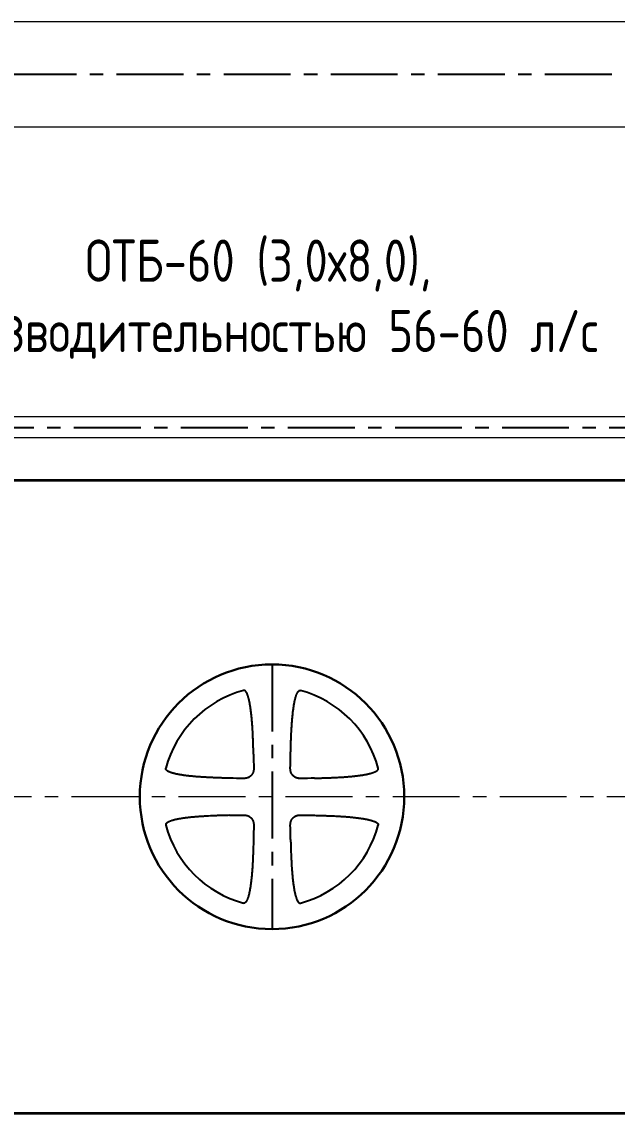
# Model space of a CAD drawing. Header units: millimetres. Extents: x 20530103 to 31271019, y 32092698 to 33532929.
# Drawn here: x 26676040 to 26678865, y 33058605 to 33063779 of the extents above; entities that cross this region are included whole.
import ezdxf

# ---------------------------------------------------------------- set-up
doc = ezdxf.new("R2010")
doc.units = ezdxf.units.MM
doc.linetypes.add('осевая', pattern=[50.8, 31.75, -6.35, 6.35, -6.35])
doc.layers.add('Системный слой', color=7, linetype='Continuous')
doc.styles.add('GOST 2.304', font='GOST.TTF')

msp = doc.modelspace()

# ---------------------------------------------------------------- linework, layer by layer
at = {"lineweight": 20}
for p, q in [((26698252.0288, 33063778.5089), (26671317.9183, 33063778.5089)), ((26698252.0288, 33063278.5089), (26671317.9183, 33063278.5089)), ((26694061.6339, 33061906.052), (26674767.1722, 33061906.0829)), ((26694061.6043, 33061806.12), (26674767.3198, 33061806.0972))]:
    msp.add_line(p, q, dxfattribs=at)
at = {"color": 1, "linetype": 'осевая', "lineweight": 25, "ltscale": 10}
for p, q in [((26699159.3964, 33063528.5089), (26670331.8762, 33063528.5089)), ((26674762.8742, 33061856.0842), (26694061.6043, 33061856.0561)), ((26677227.3887, 33060732.2064), (26677227.3887, 33059477.4575))]:
    msp.add_line(p, q, dxfattribs=at)
at = {"color": 1, "linetype": 'осевая', "lineweight": 15, "ltscale": 10}
msp.add_line((26673227.9068, 33060106.2149), (26692738.0407, 33060103.3728), dxfattribs=at)
at = {"lineweight": 35}
for points in [[(26680769.1719, 33061604.8293), (26673687.3887, 33061604.8293)], [(26673687.3887, 33058604.8293), (26680769.1719, 33058604.8293)]]:
    msp.add_lwpolyline(points, dxfattribs=at)
at = {"layer": 'Системный слой', "color": 7, "lineweight": 30}
msp.add_circle((26677227.3887, 33060104.832), 627.3744, dxfattribs=at)
at = {"layer": 'Системный слой', "color": 7, "lineweight": 25}
for start, end in [(104.9942803, 165.0057197), (14.9942803, 75.0057197), (194.9942803, 255.0057197), (284.9942803, 345.0057197)]:
    msp.add_arc((26677227.3887, 33060104.832), 521.8345, start, end, dxfattribs=at)
at = {"layer": 'Системный слой', "color": 7, "lineweight": 25, "extrusion": (0, 0, -1)}
for centre, major_axis, start_param, end_param in [((26676051.5252, 33060104.832), (0, -3187.0365), -1.634238642, -1.612784394), ((26678403.2522, 33060104.832), (0, 3187.0365), -1.52880826, -1.507354011), ((26677227.3887, 33061280.6955), (-3187.0365, 0), -1.52880826, -1.507354011), ((26677227.3887, 33061280.6955), (-3187.0365, 0), -1.634238642, -1.612784394), ((26677227.3887, 33058928.9685), (3187.0365, 0), -1.634238642, -1.612784394), ((26676051.5252, 33060104.832), (0, -3187.0365), -1.52880826, -1.507354011), ((26678403.2522, 33060104.832), (0, 3187.0365), -1.634238642, -1.612784394), ((26677227.3887, 33058928.9685), (3187.0365, 0), -1.52880826, -1.507354011)]:
    msp.add_ellipse(centre, major_axis=major_axis, ratio=0.342020143, start_param=start_param, end_param=end_param, dxfattribs=at)
at = {"layer": 'Системный слой', "color": 7, "lineweight": 25}
for points, knots in [([(26677139.363, 33060306.8893), (26677139.2455, 33060312.2934), (26677138.991, 33060323.2158), (26677138.5446, 33060339.8157), (26677138.1063, 33060353.9292), (26677137.7044, 33060365.5132), (26677137.3712, 33060374.4322), (26677136.9633, 33060384.563), (26677136.4648, 33060395.896), (26677135.852, 33060408.4675), (26677135.2204, 33060420.1382), (26677134.5833, 33060430.8624), (26677133.957, 33060440.5904), (26677133.2764, 33060450.3348), (26677132.5409, 33060460.0355), (26677131.7502, 33060469.6397), (26677130.9065, 33060479.0741), (26677130.0061, 33060488.3461), (26677129.052, 33060497.3901), (26677128.0406, 33060506.2127), (26677126.9773, 33060514.7482), (26677125.8504, 33060523.0677), (26677124.6671, 33060531.0911), (26677123.4274, 33060538.8011), (26677122.1596, 33060546.0308), (26677120.8571, 33060552.8434), (26677119.5451, 33060559.1349), (26677118.2175, 33060564.9687), (26677116.9091, 33060570.2424), (26677115.5897, 33060575.1206), (26677114.2762, 33060579.568), (26677112.9596, 33060583.6388), (26677111.6997, 33060587.1954), (26677110.4804, 33060590.3405), (26677109.3395, 33060593.032), (26677108.2571, 33060595.3668), (26677107.2784, 33060597.3046), (26677106.3559, 33060598.9858), (26677105.4923, 33060600.435), (26677104.6627, 33060601.7139), (26677103.9107, 33060602.7796), (26677103.2209, 33060603.6811), (26677102.6109, 33060604.4189), (26677102.0594, 33060605.0376), (26677101.5815, 33060605.5379), (26677101.143, 33060605.968), (26677100.735, 33060606.3435), (26677100.3394, 33060606.6845), (26677099.9688, 33060606.9835), (26677099.6182, 33060607.2482), (26677099.2836, 33060607.485), (26677098.9481, 33060607.7066), (26677098.5655, 33060607.9411), (26677098.1291, 33060608.1836), (26677097.6393, 33060608.4226), (26677097.1405, 33060608.6316), (26677096.5714, 33060608.8305), (26677095.8701, 33060609.0171), (26677095.0518, 33060609.145), (26677094.2685, 33060609.1736), (26677093.4894, 33060609.1249), (26677092.8881, 33060609.0266), (26677092.4851, 33060608.9274), (26677092.3783, 33060608.8988)], [0, 0, 0, 0, 3.294371593, 6.658591543, 10.121592742, 11.902893978, 13.727107621, 15.565805849, 18.089199056, 20.650882172, 23.250738132, 25.227924631, 27.214477482, 29.207844676, 31.198515859, 33.161938964, 35.100748787, 36.992852426, 38.863010201, 40.668912645, 42.432709704, 44.134311819, 45.815956245, 47.406319509, 48.925529492, 50.321905425, 51.666805829, 52.875385207, 53.998684122, 55.003566013, 55.973887457, 56.834853186, 57.62025208, 58.285214561, 58.906539433, 59.421026718, 59.87309663, 60.246258994, 60.602155426, 60.908040864, 61.180306665, 61.401463481, 61.604047946, 61.767516676, 61.910185432, 62.028901262, 62.144789761, 62.250718136, 62.349589011, 62.437155671, 62.520316699, 62.60098611, 62.683376543, 62.794473772, 62.904935231, 63.013803366, 63.122506405, 63.271682214, 63.457840141, 63.633238455, 63.754365664, 63.934896432, 64, 64, 64, 64]), ([(26677315.4144, 33060306.8893), (26677315.5319, 33060312.2944), (26677315.7866, 33060323.2235), (26677316.2336, 33060339.8423), (26677316.6728, 33060353.9832), (26677317.0761, 33060365.601), (26677317.4109, 33060374.5548), (26677317.7784, 33060383.6713), (26677318.1808, 33060392.9213), (26677318.6235, 33060402.3432), (26677319.1085, 33060411.8879), (26677319.6397, 33060421.545), (26677320.2189, 33060431.265), (26677320.8504, 33060441.0374), (26677321.5365, 33060450.8226), (26677322.2778, 33060460.5585), (26677323.0746, 33060470.192), (26677323.9244, 33060479.6481), (26677324.831, 33060488.9358), (26677325.7914, 33060497.9894), (26677326.8091, 33060506.8173), (26677327.8789, 33060515.3536), (26677329.0125, 33060523.6714), (26677330.2028, 33060531.691), (26677331.45, 33060539.3952), (26677332.725, 33060546.6154), (26677334.0348, 33060553.4151), (26677335.3533, 33060559.6887), (26677336.6865, 33060565.4996), (26677337.9986, 33060570.7436), (26677339.3201, 33060575.5869), (26677340.6334, 33060579.9939), (26677341.9477, 33060584.0206), (26677343.2021, 33060587.5293), (26677344.413, 33060590.6247), (26677345.5427, 33060593.2669), (26677346.6119, 33060595.5547), (26677347.576, 33060597.4498), (26677348.4832, 33060599.0926), (26677349.3318, 33060600.5095), (26677350.1478, 33060601.7622), (26677350.8887, 33060602.8092), (26677351.5695, 33060603.6973), (26677352.1734, 33060604.4267), (26677352.7206, 33060605.0404), (26677353.1966, 33060605.5385), (26677353.6344, 33060605.968), (26677354.0424, 33060606.3435), (26677354.438, 33060606.6845), (26677354.8086, 33060606.9835), (26677355.1591, 33060607.2482), (26677355.4938, 33060607.485), (26677355.8293, 33060607.7066), (26677356.2118, 33060607.9411), (26677356.6483, 33060608.1836), (26677357.1381, 33060608.4226), (26677357.6369, 33060608.6316), (26677358.206, 33060608.8305), (26677358.9073, 33060609.0171), (26677359.7256, 33060609.145), (26677360.5089, 33060609.1736), (26677361.288, 33060609.1249), (26677361.8893, 33060609.0266), (26677362.2923, 33060608.9274), (26677362.3991, 33060608.8988)], [0, 0, 0, 0, 3.346521523, 6.766848111, 10.291529456, 12.106470403, 13.966728464, 15.842272064, 17.760328852, 19.705723419, 21.69055137, 23.687494739, 25.705597318, 27.732687694, 29.765616249, 31.795275715, 33.795524463, 35.769580702, 37.694348858, 39.596138923, 41.431300907, 43.222956688, 44.950627594, 46.657892926, 48.271860481, 49.813092722, 51.228677476, 52.591624534, 53.814670765, 54.950110731, 55.963708116, 56.941680685, 57.807328827, 58.595452265, 59.260387204, 59.880783117, 60.393123522, 60.842570583, 61.213061508, 61.566814526, 61.871519207, 62.143339222, 62.364995754, 62.568380645, 62.733224655, 62.877533629, 62.998105508, 63.115804117, 63.223385704, 63.323799493, 63.412733256, 63.497193458, 63.579124045, 63.662802909, 63.775637351, 63.887825457, 63.998394772, 64.108795928, 64.260302258, 64.449368862, 64.627507815, 64.750527631, 64.933879172, 65, 65, 65, 65]), ([(26677025.3313, 33060192.8577), (26677020.2042, 33060192.9691), (26677009.8237, 33060193.2102), (26676996.7684, 33060193.5576), (26676984.4666, 33060193.9209), (26676971.2696, 33060194.3469), (26676954.1199, 33060194.9781), (26676935.9047, 33060195.764), (26676919.9884, 33060196.5623), (26676907.1615, 33060197.2847), (26676896.5483, 33060197.9399), (26676886.5575, 33060198.6112), (26676876.9113, 33060199.314), (26676867.3334, 33060200.0712), (26676857.8844, 33060200.8819), (26676848.5647, 33060201.7498), (26676839.4353, 33060202.673), (26676830.4972, 33060203.6549), (26676821.8116, 33060204.6916), (26676813.3196, 33060205.7937), (26676805.1042, 33060206.9545), (26676797.1892, 33060208.1737), (26676789.7389, 33060209.4251), (26676782.6947, 33060210.7151), (26676776.1621, 33060212.0198), (26676770.0821, 33060213.3448), (26676764.5586, 33060214.6573), (26676759.4297, 33060215.986), (26676754.7356, 33060217.3141), (26676750.4256, 33060218.6497), (26676746.6432, 33060219.9338), (26676743.2847, 33060221.182), (26676740.3974, 33060222.356), (26676737.8832, 33060223.4748), (26676735.7879, 33060224.4917), (26676733.966, 33060225.4537), (26676732.3943, 33060226.3561), (26676731.0093, 33060227.2233), (26676729.8576, 33060228.0087), (26676728.8854, 33060228.7286), (26676728.0913, 33060229.3648), (26676727.4264, 33060229.9399), (26676726.89, 33060230.4375), (26676726.4292, 33060230.8942), (26676726.0263, 33060231.3202), (26676725.6597, 33060231.7347), (26676725.3375, 33060232.1245), (26676725.052, 33060232.4944), (26676724.7971, 33060232.8477), (26676724.5595, 33060233.2013), (26676724.3106, 33060233.6016), (26676724.0557, 33060234.0551), (26676723.8071, 33060234.5607), (26676723.5925, 33060235.0706), (26676723.391, 33060235.6462), (26676723.2036, 33060236.3498), (26676723.0756, 33060237.1688), (26676723.047, 33060237.9522), (26676723.0958, 33060238.7313), (26676723.1941, 33060239.3326), (26676723.2932, 33060239.7356), (26676723.3218, 33060239.8423)], [0, 0, 0, 0, 3.027650468, 6.130094995, 7.711356257, 10.29572092, 13.929306235, 17.85218495, 21.075847564, 23.356555589, 25.454567181, 27.369742625, 29.28457001, 31.181263092, 33.060102395, 34.9034142, 36.729230748, 38.501690757, 40.23857242, 41.92187162, 43.587415304, 45.168284004, 46.68244492, 48.080640478, 49.429669018, 50.648001517, 51.784220094, 52.805921168, 53.793742901, 54.673451645, 55.478236634, 56.16329273, 56.804669619, 57.338102874, 57.808295994, 58.19735665, 58.567881964, 58.885924914, 59.167818492, 59.395947779, 59.604956454, 59.772793989, 59.918929675, 60.040332083, 60.158922171, 60.267662997, 60.369344164, 60.459616107, 60.545401758, 60.628156765, 60.712315906, 60.824376076, 60.935003164, 61.043224388, 61.1494624, 61.294441349, 61.47478319, 61.644699639, 61.762041656, 61.936931263, 62, 62, 62, 62]), ([(26677140.5951, 33060238.6101), (26677140.6073, 33060237.7634), (26677140.5914, 33060236.0883), (26677140.4466, 33060233.5802), (26677140.1798, 33060231.0863), (26677139.7851, 33060228.5907), (26677139.2593, 33060226.1068), (26677138.6029, 33060223.6534), (26677137.8184, 33060221.2472), (26677136.9108, 33060218.9043), (26677135.8877, 33060216.6399), (26677134.7586, 33060214.4666), (26677133.5331, 33060212.393), (26677132.2179, 33060210.4202), (26677130.8264, 33060208.5584), (26677129.3753, 33060206.8172), (26677127.8913, 33060205.2125), (26677126.3886, 33060203.7412), (26677124.8806, 33060202.3991), (26677123.2364, 33060201.0652), (26677121.5507, 33060199.8316), (26677119.7843, 33060198.6684), (26677118.1913, 33060197.719), (26677116.3513, 33060196.7219), (26677114.2111, 33060195.6906), (26677111.6923, 33060194.6603), (26677109.1357, 33060193.7886), (26677106.9573, 33060193.1788), (26677104.6581, 33060192.641), (26677102.0838, 33060192.1636), (26677099.1211, 33060191.8066), (26677096.2467, 33060191.6311), (26677094.4872, 33060191.6129), (26677093.6105, 33060191.6255)], [0, 0, 0, 0, 1.160826542, 2.293622235, 3.435630275, 4.588755852, 5.746246171, 6.905347908, 8.06046894, 9.206890964, 10.341223549, 11.457239469, 12.554235135, 13.633163251, 14.697615427, 15.730559355, 16.730574568, 17.684561251, 18.60488317, 19.490060894, 20.578622657, 21.45991575, 22.381037453, 23.113318507, 24.320591035, 25.627436737, 26.832375655, 28.012840773, 28.720001051, 30.061885846, 31.592299148, 32.799070777, 34, 34, 34, 34]), ([(26677361.1669, 33060191.6255), (26677360.3202, 33060191.6133), (26677358.645, 33060191.6292), (26677356.137, 33060191.7741), (26677353.6431, 33060192.0409), (26677351.1475, 33060192.4356), (26677348.6635, 33060192.9613), (26677346.2101, 33060193.6177), (26677343.804, 33060194.4023), (26677341.4611, 33060195.3098), (26677339.1966, 33060196.3329), (26677337.0233, 33060197.4621), (26677334.9497, 33060198.6876), (26677332.9769, 33060200.0027), (26677331.1151, 33060201.3942), (26677329.3739, 33060202.8454), (26677327.7693, 33060204.3294), (26677326.298, 33060205.8321), (26677324.9558, 33060207.3401), (26677323.622, 33060208.9842), (26677322.3883, 33060210.67), (26677321.2251, 33060212.4364), (26677320.2757, 33060214.0293), (26677319.2786, 33060215.8694), (26677318.2473, 33060218.0096), (26677317.2171, 33060220.5283), (26677316.3453, 33060223.085), (26677315.7355, 33060225.2633), (26677315.1978, 33060227.5626), (26677314.7203, 33060230.1368), (26677314.3634, 33060233.0996), (26677314.1878, 33060235.974), (26677314.1697, 33060237.7334), (26677314.1823, 33060238.6101)], [0, 0, 0, 0, 1.160826542, 2.293622235, 3.435630275, 4.588755852, 5.746246171, 6.905347908, 8.06046894, 9.206890964, 10.341223549, 11.457239469, 12.554235135, 13.633163251, 14.697615427, 15.730559355, 16.730574568, 17.684561251, 18.60488317, 19.490060894, 20.578622657, 21.45991575, 22.381037453, 23.113318507, 24.320591035, 25.627436737, 26.832375655, 28.012840773, 28.720001051, 30.061885846, 31.592299148, 32.799070777, 34, 34, 34, 34]), ([(26677429.4461, 33060192.8577), (26677434.6926, 33060192.9717), (26677445.3101, 33060193.2186), (26677458.6607, 33060193.5756), (26677471.2261, 33060193.9491), (26677484.6811, 33060194.3872), (26677502.1423, 33060195.037), (26677520.6623, 33060195.8469), (26677536.8171, 33060196.6701), (26677549.806, 33060197.4146), (26677560.5223, 33060198.0887), (26677570.5901, 33060198.7785), (26677580.2906, 33060199.4998), (26677589.9078, 33060200.2761), (26677599.3748, 33060201.106), (26677608.6957, 33060201.9933), (26677617.8079, 33060202.9357), (26677626.7147, 33060203.9368), (26677635.3532, 33060204.9921), (26677643.7883, 33060206.1129), (26677651.9381, 33060207.2925), (26677659.7809, 33060208.5306), (26677667.1498, 33060209.7998), (26677674.1048, 33060211.1067), (26677680.5392, 33060212.4263), (26677686.5133, 33060213.7641), (26677691.9219, 33060215.0856), (26677696.9294, 33060216.4205), (26677701.4973, 33060217.7513), (26677705.6789, 33060219.0867), (26677709.3326, 33060220.3659), (26677712.5634, 33060221.6051), (26677715.3276, 33060222.7655), (26677717.7244, 33060223.8671), (26677719.7117, 33060224.8634), (26677721.4338, 33060225.8024), (26677722.916, 33060226.681), (26677724.2214, 33060227.5245), (26677725.3063, 33060228.2877), (26677726.2214, 33060228.9864), (26677726.9677, 33060229.6028), (26677727.5915, 33060230.1586), (26677728.0939, 33060230.6385), (26677728.5247, 33060231.0777), (26677728.9002, 33060231.4857), (26677729.2412, 33060231.8812), (26677729.5402, 33060232.2519), (26677729.805, 33060232.6024), (26677730.0417, 33060232.9371), (26677730.2633, 33060233.2726), (26677730.4978, 33060233.6551), (26677730.7404, 33060234.0916), (26677730.9793, 33060234.5814), (26677731.1884, 33060235.0802), (26677731.3872, 33060235.6492), (26677731.5739, 33060236.3505), (26677731.7018, 33060237.1688), (26677731.7304, 33060237.9522), (26677731.6816, 33060238.7313), (26677731.5833, 33060239.3326), (26677731.4842, 33060239.7356), (26677731.4556, 33060239.8423)], [0, 0, 0, 0, 3.098261334, 6.270257389, 7.885873744, 10.522157945, 14.222087947, 18.211189336, 21.483219765, 23.791405021, 25.91055982, 27.839239887, 29.766287197, 31.670808361, 33.554373667, 35.397494967, 37.221268987, 38.987539178, 40.71587108, 42.387727128, 44.041242235, 45.608248555, 47.10728905, 48.48832759, 49.819500091, 51.017863675, 52.132794527, 53.131322562, 54.095468401, 54.950921967, 55.731333865, 56.392139341, 57.009564667, 57.52047847, 57.969135823, 58.33888725, 58.691132745, 58.993238407, 59.261550851, 59.478661932, 59.677208155, 59.836710997, 59.975491712, 60.090496101, 60.202763313, 60.305383036, 60.40116592, 60.485997168, 60.566559632, 60.644707497, 60.724522268, 60.832146527, 60.939155451, 61.044621355, 61.149927756, 61.294442138, 61.474782666, 61.644699745, 61.762041735, 61.936930934, 62, 62, 62, 62]), ([(26677025.3313, 33060016.8062), (26677020.2042, 33060016.6948), (26677009.8237, 33060016.4538), (26676996.7684, 33060016.1063), (26676984.4666, 33060015.7431), (26676971.2696, 33060015.3171), (26676954.1199, 33060014.6858), (26676935.9047, 33060013.8999), (26676919.9884, 33060013.1017), (26676907.1615, 33060012.3792), (26676896.5483, 33060011.724), (26676886.5575, 33060011.0528), (26676876.9113, 33060010.3499), (26676867.3334, 33060009.5927), (26676857.8844, 33060008.782), (26676848.5647, 33060007.9141), (26676839.4353, 33060006.9909), (26676830.4972, 33060006.009), (26676821.8116, 33060004.9723), (26676813.3196, 33060003.8703), (26676805.1042, 33060002.7095), (26676797.1892, 33060001.4903), (26676789.7389, 33060000.2388), (26676782.6947, 33059998.9489), (26676776.1621, 33059997.6442), (26676770.0821, 33059996.3191), (26676764.5586, 33059995.0066), (26676759.4297, 33059993.6779), (26676754.7356, 33059992.3498), (26676750.4256, 33059991.0142), (26676746.6432, 33059989.7301), (26676743.2847, 33059988.482), (26676740.3974, 33059987.3079), (26676737.8832, 33059986.1891), (26676735.7879, 33059985.1722), (26676733.966, 33059984.2102), (26676732.3943, 33059983.3078), (26676731.0093, 33059982.4407), (26676729.8576, 33059981.6552), (26676728.8854, 33059980.9354), (26676728.0913, 33059980.2991), (26676727.4264, 33059979.7241), (26676726.89, 33059979.2265), (26676726.4292, 33059978.7697), (26676726.0263, 33059978.3437), (26676725.6597, 33059977.9293), (26676725.3375, 33059977.5394), (26676725.052, 33059977.1695), (26676724.7971, 33059976.8162), (26676724.5595, 33059976.4626), (26676724.3106, 33059976.0624), (26676724.0557, 33059975.6088), (26676723.8071, 33059975.1032), (26676723.5925, 33059974.5933), (26676723.391, 33059974.0177), (26676723.2036, 33059973.3142), (26676723.0756, 33059972.4951), (26676723.047, 33059971.7117), (26676723.0958, 33059970.9327), (26676723.1941, 33059970.3313), (26676723.2932, 33059969.9284), (26676723.3218, 33059969.8216)], [0, 0, 0, 0, 3.027650466, 6.130094991, 7.711356252, 10.295720913, 13.929306225, 17.852184938, 21.07584755, 23.356555574, 25.454567165, 27.369742608, 29.284569992, 31.181263074, 33.060102377, 34.903414182, 36.72923073, 38.50169074, 40.238572403, 41.921871604, 43.587415288, 45.168283988, 46.682444905, 48.080640464, 49.429669005, 50.648001504, 51.784220082, 52.805921157, 53.793742891, 54.673451636, 55.478236627, 56.163292723, 56.804669613, 57.33810287, 57.80829599, 58.197356647, 58.567881962, 58.885924912, 59.167818491, 59.395947778, 59.604956454, 59.772793988, 59.918929674, 60.040332083, 60.15892217, 60.267662996, 60.369344163, 60.459616106, 60.545401757, 60.628156764, 60.712315905, 60.824376075, 60.935003163, 61.043224387, 61.1494624, 61.294441348, 61.474783189, 61.644699639, 61.762041656, 61.936931263, 62, 62, 62, 62]), ([(26677093.6105, 33060018.0384), (26677094.4572, 33060018.0506), (26677096.1324, 33060018.0347), (26677098.6404, 33060017.8898), (26677101.1343, 33060017.6231), (26677103.6299, 33060017.2283), (26677106.1139, 33060016.7026), (26677108.5673, 33060016.0462), (26677110.9734, 33060015.2617), (26677113.3163, 33060014.3541), (26677115.5808, 33060013.331), (26677117.754, 33060012.2019), (26677119.8277, 33060010.9764), (26677121.7993, 33060009.662), (26677123.6533, 33060008.2765), (26677125.3731, 33060006.8442), (26677126.9358, 33060005.4029), (26677128.5584, 33060003.7559), (26677130.0027, 33060002.1175), (26677131.4178, 33060000.3312), (26677132.7638, 33059998.4601), (26677134.1483, 33059996.2747), (26677135.2999, 33059994.1809), (26677136.2922, 33059992.1525), (26677137.2156, 33059990.021), (26677137.9541, 33059988.0055), (26677138.6966, 33059985.6793), (26677139.234, 33059983.6655), (26677139.7033, 33059981.443), (26677140.0682, 33059979.3531), (26677140.3878, 33059976.831), (26677140.5852, 33059973.9284), (26677140.6087, 33059971.9947), (26677140.5951, 33059971.0538)], [0, 0, 0, 0, 1.160824505, 2.293619377, 3.435628046, 4.588756653, 5.746252086, 6.905357744, 8.060477574, 9.206889122, 10.341203147, 11.457204809, 12.554204619, 13.633169084, 14.695740988, 15.71706833, 16.69175045, 17.601108296, 18.876909107, 19.676174613, 20.71618965, 22.027068401, 23.21144584, 23.982011638, 25.113816219, 26.386624586, 26.915981655, 28.452958319, 29.235772501, 30.022225733, 31.353685786, 32.710829606, 34, 34, 34, 34]), ([(26677314.1823, 33059971.0538), (26677314.1701, 33059971.9005), (26677314.186, 33059973.5757), (26677314.3308, 33059976.0837), (26677314.5976, 33059978.5776), (26677314.9923, 33059981.0732), (26677315.5181, 33059983.5571), (26677316.1745, 33059986.0106), (26677316.959, 33059988.4167), (26677317.8666, 33059990.7596), (26677318.8896, 33059993.0241), (26677320.0188, 33059995.1973), (26677321.2443, 33059997.2709), (26677322.5595, 33059999.2437), (26677323.951, 33060001.1056), (26677325.4021, 33060002.8467), (26677326.8861, 33060004.4514), (26677328.3888, 33060005.9227), (26677329.8968, 33060007.2649), (26677331.541, 33060008.5987), (26677333.2267, 33060009.8323), (26677334.9931, 33060010.9956), (26677336.5861, 33060011.9449), (26677338.4261, 33060012.9421), (26677340.5663, 33060013.9734), (26677343.0851, 33060015.0036), (26677345.6417, 33060015.8753), (26677347.8201, 33060016.4851), (26677350.1193, 33060017.0229), (26677352.6936, 33060017.5004), (26677355.6563, 33060017.8573), (26677358.5307, 33060018.0328), (26677360.2902, 33060018.051), (26677361.1669, 33060018.0384)], [0, 0, 0, 0, 1.160826542, 2.293622235, 3.435630275, 4.588755852, 5.746246171, 6.905347908, 8.06046894, 9.206890964, 10.341223549, 11.457239469, 12.554235135, 13.633163251, 14.697615427, 15.730559355, 16.730574568, 17.684561251, 18.60488317, 19.490060894, 20.578622657, 21.45991575, 22.381037453, 23.113318507, 24.320591035, 25.627436737, 26.832375655, 28.012840773, 28.720001051, 30.061885846, 31.592299148, 32.799070777, 34, 34, 34, 34]), ([(26677429.4461, 33060016.8062), (26677434.6926, 33060016.6922), (26677445.3101, 33060016.4453), (26677458.6607, 33060016.0884), (26677471.2261, 33060015.7148), (26677484.6811, 33060015.2768), (26677502.1423, 33060014.6269), (26677520.6623, 33060013.817), (26677536.8171, 33060012.9938), (26677549.806, 33060012.2493), (26677560.5223, 33060011.5752), (26677570.5901, 33060010.8854), (26677580.2906, 33060010.1642), (26677589.9078, 33060009.3878), (26677599.3748, 33060008.5579), (26677608.6957, 33060007.6706), (26677617.8079, 33060006.7282), (26677626.7147, 33060005.7271), (26677635.3532, 33060004.6718), (26677643.7883, 33060003.551), (26677651.9381, 33060002.3714), (26677659.7809, 33060001.1333), (26677667.1498, 33059999.8641), (26677674.1048, 33059998.5572), (26677680.5392, 33059997.2377), (26677686.5133, 33059995.8998), (26677691.9219, 33059994.5783), (26677696.9294, 33059993.2434), (26677701.4973, 33059991.9126), (26677705.6789, 33059990.5772), (26677709.3326, 33059989.298), (26677712.5634, 33059988.0589), (26677715.3276, 33059986.8984), (26677717.7244, 33059985.7968), (26677719.7117, 33059984.8005), (26677721.4338, 33059983.8615), (26677722.916, 33059982.983), (26677724.2214, 33059982.1395), (26677725.3063, 33059981.3762), (26677726.2214, 33059980.6775), (26677726.9677, 33059980.0611), (26677727.5915, 33059979.5053), (26677728.0939, 33059979.0254), (26677728.5247, 33059978.5862), (26677728.9002, 33059978.1783), (26677729.2412, 33059977.7827), (26677729.5402, 33059977.412), (26677729.805, 33059977.0615), (26677730.0417, 33059976.7269), (26677730.2633, 33059976.3914), (26677730.4978, 33059976.0088), (26677730.7404, 33059975.5724), (26677730.9793, 33059975.0825), (26677731.1884, 33059974.5837), (26677731.3872, 33059974.0147), (26677731.5739, 33059973.3134), (26677731.7018, 33059972.4951), (26677731.7304, 33059971.7117), (26677731.6816, 33059970.9327), (26677731.5833, 33059970.3313), (26677731.4842, 33059969.9284), (26677731.4556, 33059969.8216)], [0, 0, 0, 0, 3.098261337, 6.270257394, 7.88587375, 10.522157951, 14.222087953, 18.211189342, 21.483219771, 23.791405029, 25.91055983, 27.8392399, 29.766287214, 31.670808384, 33.554373694, 35.397494999, 37.221270799, 38.987539216, 40.715868525, 42.387727164, 44.041242269, 45.608248584, 47.107289074, 48.488327607, 49.819500103, 51.017863682, 52.13279453, 53.131322563, 54.0954684, 54.950921965, 55.731333862, 56.392139339, 57.009564665, 57.520478469, 57.969135823, 58.33888725, 58.691132745, 58.993238408, 59.261550851, 59.478661933, 59.677208155, 59.836710998, 59.975491713, 60.090496102, 60.202763313, 60.305383036, 60.40116592, 60.485997169, 60.566559633, 60.644707498, 60.724522269, 60.832146528, 60.939155452, 61.044621356, 61.149927757, 61.294442138, 61.474782667, 61.644699746, 61.762041735, 61.936930934, 62, 62, 62, 62]), ([(26677139.363, 33059902.7746), (26677139.2438, 33059897.293), (26677138.9857, 33059886.2264), (26677138.6109, 33059872.3282), (26677138.2599, 33059860.6707), (26677137.9443, 33059850.9684), (26677137.5081, 33059838.6692), (26677136.9303, 33059824.1084), (26677136.1801, 33059807.6022), (26677135.3993, 33059792.6214), (26677134.6335, 33059779.5721), (26677133.9437, 33059768.8628), (26677133.2399, 33059758.8306), (26677132.506, 33059749.1885), (26677131.7173, 33059739.6432), (26677130.8764, 33059730.2679), (26677129.9793, 33059721.055), (26677129.0294, 33059712.07), (26677128.0231, 33059703.3061), (26677126.9658, 33059694.8288), (26677125.8461, 33059686.5672), (26677124.6711, 33059678.5999), (26677123.4406, 33059670.943), (26677122.1827, 33059663.7609), (26677120.8907, 33059656.9903), (26677119.5891, 33059650.7326), (26677118.2716, 33059644.9243), (26677116.9718, 33059639.6652), (26677115.66, 33059634.7932), (26677114.3522, 33059630.3429), (26677113.0394, 33059626.2619), (26677111.7801, 33059622.6864), (26677110.5587, 33059619.5168), (26677109.4124, 33059616.7967), (26677108.3225, 33059614.4322), (26677107.3341, 33059612.465), (26677106.4008, 33059610.7564), (26677105.5265, 33059609.2835), (26677104.6868, 33059607.9855), (26677103.9267, 33059606.9059), (26677103.2305, 33059605.9947), (26677102.6159, 33059605.2508), (26677102.0613, 33059604.6284), (26677101.582, 33059604.1266), (26677101.143, 33059603.696), (26677100.735, 33059603.3204), (26677100.3394, 33059602.9795), (26677099.9688, 33059602.6805), (26677099.6182, 33059602.4157), (26677099.2836, 33059602.1789), (26677098.9481, 33059601.9573), (26677098.5655, 33059601.7228), (26677098.1291, 33059601.4803), (26677097.6393, 33059601.2413), (26677097.1405, 33059601.0323), (26677096.5714, 33059600.8334), (26677095.8701, 33059600.6468), (26677095.0518, 33059600.5189), (26677094.2685, 33059600.4903), (26677093.4894, 33059600.5391), (26677092.8881, 33059600.6374), (26677092.4851, 33059600.7365), (26677092.3783, 33059600.7651)], [0, 0, 0, 0, 3.289425785, 6.641072506, 8.341944379, 10.288254271, 12.467463829, 15.730360375, 19.040042649, 22.396272394, 24.748617788, 26.901300285, 28.851790397, 30.799552599, 32.720392494, 34.616970036, 36.467565256, 38.296603138, 40.062485517, 41.78701453, 43.450467192, 45.094385097, 46.649301137, 48.134932472, 49.501134164, 50.817333387, 52.001691581, 53.103718779, 54.091658013, 55.046430083, 55.895776701, 56.672127723, 57.331893274, 57.949266326, 58.462051315, 58.913491524, 59.286860563, 59.642660821, 59.947992889, 60.219335302, 60.439132084, 60.640228459, 60.801979529, 60.942837132, 61.059697506, 61.173775908, 61.278050622, 61.375378074, 61.46157731, 61.543439091, 61.622847514, 61.703949805, 61.813310178, 61.922045176, 62.029212163, 62.136216983, 62.283062174, 62.466311413, 62.638969098, 62.758203699, 62.935913687, 63, 63, 63, 63]), ([(26677315.4144, 33059902.7746), (26677315.531, 33059897.4104), (26677315.7835, 33059886.5674), (26677316.1494, 33059872.9413), (26677316.4923, 33059861.4826), (26677316.8012, 33059851.9148), (26677317.2292, 33059839.744), (26677317.797, 33059825.2996), (26677318.5352, 33059808.8895), (26677319.3046, 33059793.965), (26677320.0606, 33059780.9366), (26677320.7432, 33059770.2166), (26677321.4408, 33059760.1604), (26677322.1692, 33059750.4841), (26677322.9526, 33059740.8987), (26677323.7888, 33059731.4744), (26677324.6819, 33059722.2053), (26677325.6289, 33059713.1553), (26677326.6335, 33059704.3192), (26677327.6907, 33059695.7611), (26677328.812, 33059687.413), (26677329.9903, 33059679.355), (26677331.2257, 33059671.6059), (26677332.4904, 33059664.3318), (26677333.791, 33059657.4708), (26677335.1025, 33059651.1274), (26677336.431, 33059645.2395), (26677337.7422, 33059639.9099), (26677339.066, 33059634.9752), (26677340.3853, 33059630.4719), (26677341.7091, 33059626.3469), (26677342.9776, 33059622.7392), (26677344.2067, 33059619.5461), (26677345.3585, 33059616.8111), (26677346.4524, 33059614.4371), (26677347.4427, 33059612.4661), (26677348.3767, 33059610.7562), (26677349.251, 33059609.2834), (26677350.0906, 33059607.9854), (26677350.8507, 33059606.9059), (26677351.5469, 33059605.9947), (26677352.1615, 33059605.2508), (26677352.7161, 33059604.6283), (26677353.1954, 33059604.1266), (26677353.6344, 33059603.696), (26677354.0424, 33059603.3204), (26677354.438, 33059602.9795), (26677354.8086, 33059602.6805), (26677355.1592, 33059602.4157), (26677355.4938, 33059602.1789), (26677355.8293, 33059601.9573), (26677356.2119, 33059601.7228), (26677356.6483, 33059601.4803), (26677357.1381, 33059601.2413), (26677357.6369, 33059601.0323), (26677358.206, 33059600.8334), (26677358.9073, 33059600.6468), (26677359.7256, 33059600.5189), (26677360.5089, 33059600.4903), (26677361.288, 33059600.5391), (26677361.8893, 33059600.6374), (26677362.2923, 33059600.7365), (26677362.3991, 33059600.7651)], [0, 0, 0, 0, 3.218923136, 6.50682583, 8.178508276, 10.098302523, 12.252324325, 15.489576072, 18.779789971, 22.12274404, 24.473336148, 26.627827063, 28.584131871, 30.538173803, 32.467067938, 34.373013837, 36.235157188, 38.076608153, 39.857077487, 41.597492253, 43.278569694, 44.940532211, 46.513957966, 48.018144325, 49.402538406, 50.736545173, 51.936949418, 53.053666948, 54.053978732, 55.020167258, 55.878253101, 56.661608666, 57.325774799, 57.946675197, 58.461222986, 58.913538136, 59.286894357, 59.642684309, 59.948009353, 60.219346434, 60.439139687, 60.640232736, 60.801981719, 60.942838005, 61.059697972, 61.173776052, 61.278050575, 61.375377913, 61.461577123, 61.543438914, 61.622847383, 61.703949732, 61.813310168, 61.9220452, 62.029212193, 62.136216998, 62.283062174, 62.466311411, 62.638969098, 62.758203699, 62.935913687, 63, 63, 63, 63])]:
    msp.add_open_spline(points, degree=3, knots=knots, dxfattribs=at)

# ---------------------------------------------------------------- texts
at = {"lineweight": 20, "insert": (26675423.2666, 33062746.4101), "char_height": 200, "width": 3508.95414, "attachment_point": 1, "style": 'GOST 2.304'}
msp.add_mtext('\\pi918.17;ОТБ-60 (3,0х8,0), \\P\\pi49.688;производительностью 56-60 л/с', dxfattribs=at)

doc.saveas('drawing.dxf')
